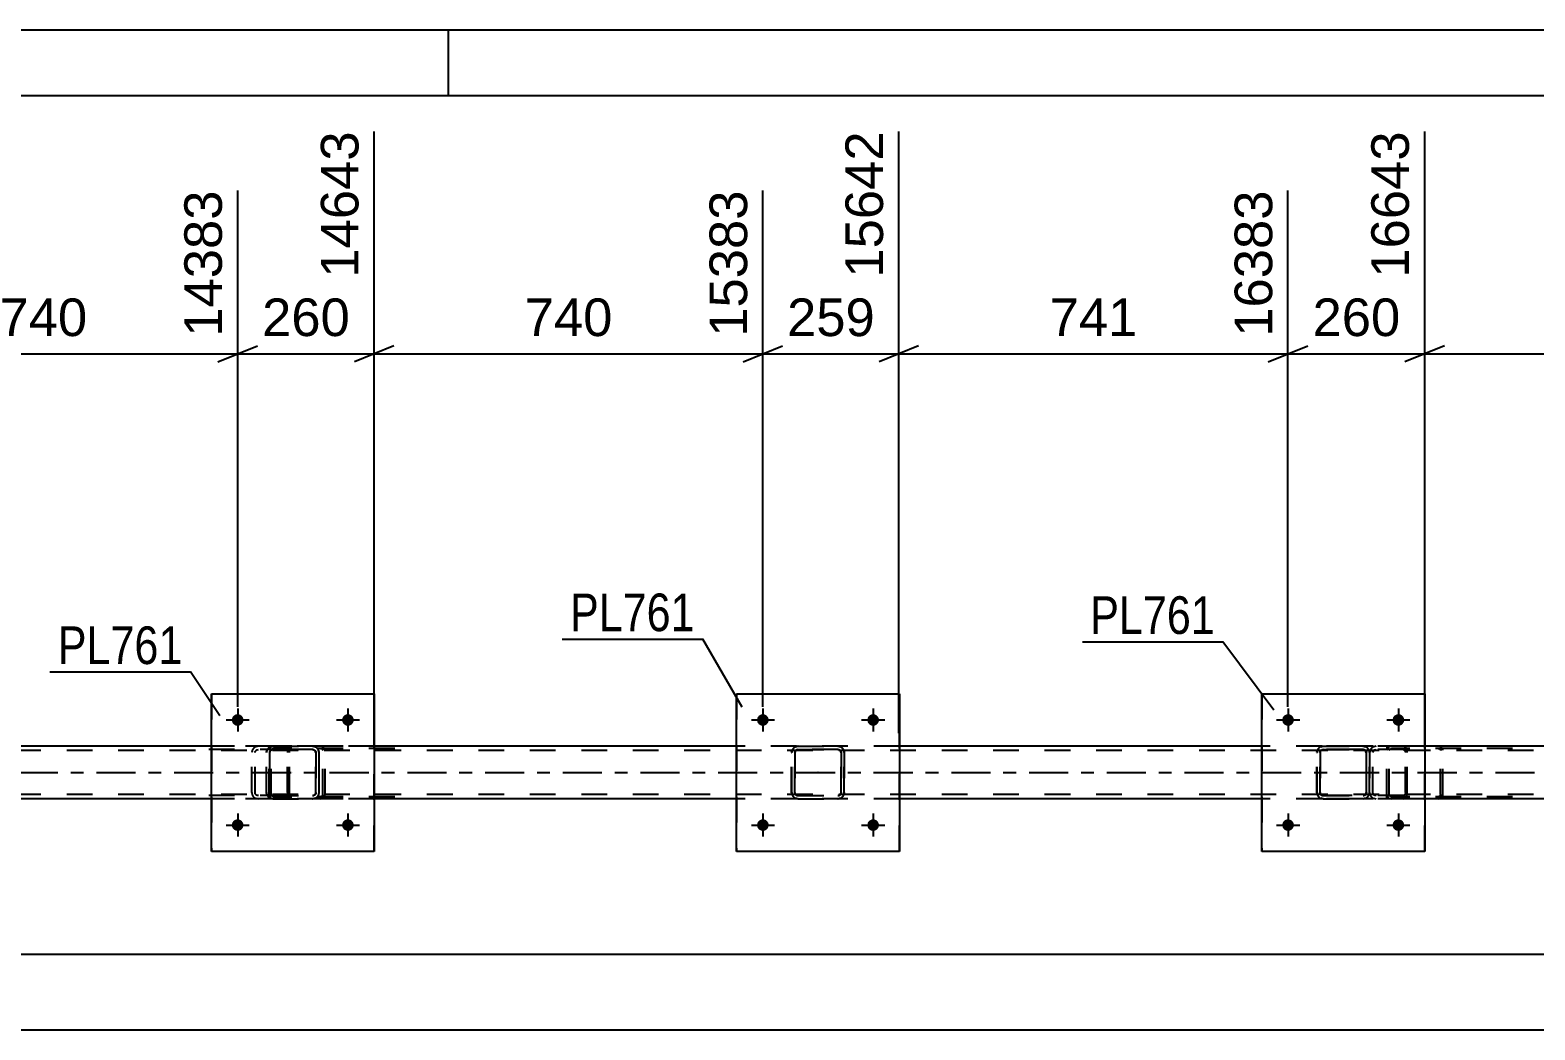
# Model space of a CAD drawing. Header units: millimetres. Extents: x 0 to 841, y 0 to 594.
# Drawn here: x 599.1 to 713.7, y 517.9 to 594 of the extents above; entities that cross this region are included whole.
import ezdxf

# ---------------------------------------------------------------- set-up
doc = ezdxf.new("R2010")
doc.units = ezdxf.units.MM
doc.linetypes.add('DXK_LINE_DOT2', pattern=[3.9198, 1.9599, -1.9599])
doc.linetypes.add('DXK_LINE_DOT3', pattern=[5.9187, 2.979, -0.9799, 0.9799, -0.9799])
doc.styles.add('Arial', font='ARIAL.TTF', dxfattribs={"height": 0.2})
doc.styles.add('Arial Narrow', font='ARIALN.TTF', dxfattribs={"height": 0.2})

# ---------------------------------------------------------------- blocks, each defined once
blk = doc.blocks.new('Unknown-814761036-1137')
at = {"color": 5, "linetype": 'Continuous'}
for p, q in [((841, 594), (0, 594)), ((631, 589), (631, 594)), ((836, 589), (5, 589))]:
    blk.add_line(p, q, dxfattribs=at)
blk = doc.blocks.new('Bolt-814761036-1547 - 1274')
at = {"linetype": 'Continuous'}
for points in [[(694.51, 541.49), (694.52, 541.58), (694.54, 541.67), (694.59, 541.75), (694.65, 541.82), (694.73, 541.87), (694.81, 541.91), (694.9, 541.93), (694.99, 541.93), (695.08, 541.91), (695.17, 541.87), (695.24, 541.82), (695.3, 541.75), (695.35, 541.67), (695.38, 541.58), (695.39, 541.49), (695.38, 541.4), (695.35, 541.31), (695.3, 541.23), (695.24, 541.16), (695.17, 541.11), (695.08, 541.07), (694.99, 541.05), (694.9, 541.05), (694.81, 541.07), (694.73, 541.11), (694.65, 541.16), (694.59, 541.23), (694.54, 541.31), (694.52, 541.4)], [(702.91, 541.49), (702.92, 541.58), (702.94, 541.67), (702.99, 541.75), (703.05, 541.82), (703.13, 541.87), (703.21, 541.91), (703.3, 541.93), (703.39, 541.93), (703.48, 541.91), (703.57, 541.87), (703.64, 541.82), (703.7, 541.75), (703.75, 541.67), (703.78, 541.58), (703.79, 541.49), (703.78, 541.4), (703.75, 541.31), (703.7, 541.23), (703.64, 541.16), (703.57, 541.11), (703.48, 541.07), (703.39, 541.05), (703.3, 541.05), (703.21, 541.07), (703.13, 541.11), (703.05, 541.16), (702.99, 541.23), (702.94, 541.31), (702.92, 541.4)]]:
    blk.add_hatch(color=1, dxfattribs=at).paths.add_polyline_path(points)
at = {"color": 1, "linetype": 'Continuous'}
for p, q in [((694.95, 542.37), (694.95, 540.61)), ((703.35, 542.37), (703.35, 540.61)), ((694.07, 541.49), (695.83, 541.49)), ((702.47, 541.49), (704.23, 541.49))]:
    blk.add_line(p, q, dxfattribs=at)
blk = doc.blocks.new('Part-814761036-1307 - 1274')
at = {"color": 7, "linetype": 'DXK_LINE_DOT2'}
for p, q in [((702.5, 539.29), (702.48, 539.17)), ((702.48, 535.81), (702.48, 539.17)), ((702.65, 539.17), (702.66, 539.23)), ((702.65, 535.81), (702.65, 539.17)), ((702.66, 539.23), (702.7, 539.28)), ((702.82, 539.49), (702.69, 539.46)), ((702.7, 539.28), (702.75, 539.32)), ((702.75, 539.32), (702.82, 539.33)), ((712.05, 539.49), (702.82, 539.49)), ((712.05, 539.33), (702.82, 539.33)), ((706.52, 539.46), (706.39, 539.49)), ((706.39, 539.33), (706.46, 539.32)), ((706.46, 539.32), (706.48, 539.3)), ((706.48, 539.3), (706.51, 539.28)), ((706.51, 539.28), (706.55, 539.23)), ((706.55, 539.23), (706.56, 539.17)), ((706.56, 535.81), (706.56, 539.17)), ((706.73, 539.17), (706.71, 539.29)), ((706.73, 535.81), (706.73, 539.17)), ((702.48, 535.81), (702.5, 535.69)), ((702.66, 535.75), (702.65, 535.81)), ((702.7, 535.7), (702.66, 535.75)), ((702.69, 535.51), (702.82, 535.49)), ((702.75, 535.66), (702.7, 535.7)), ((702.82, 535.65), (702.75, 535.66)), ((712.05, 535.65), (702.82, 535.65)), ((712.05, 535.49), (702.82, 535.49)), ((706.46, 535.66), (706.39, 535.65)), ((706.39, 535.49), (706.52, 535.51)), ((706.51, 535.7), (706.46, 535.66)), ((706.55, 535.75), (706.51, 535.7)), ((706.56, 535.81), (706.55, 535.75)), ((706.71, 535.69), (706.73, 535.81))]:
    blk.add_line(p, q, dxfattribs=at)
for centre, start, end in [((702.8, 539.15), 110.7583, 155.68), ((706.41, 539.15), 24.32, 69.2417), ((702.8, 535.82), 204.32, 249.2417), ((706.41, 535.82), 290.7583, 335.68)]:
    blk.add_arc(centre, 0.331, start, end, dxfattribs=at)
blk = doc.blocks.new('Part-814761036-1306 - 1274')
at = {"color": 7, "linetype": 'DXK_LINE_DOT2'}
for p, q in [((760.68, 539.17), (83.35, 539.17)), ((625.35, 539.49), (612.95, 539.49)), ((665.35, 539.49), (652.95, 539.49)), ((705.35, 539.49), (692.95, 539.49)), ((760.68, 535.81), (83.35, 535.81)), ((625.35, 535.49), (612.95, 535.49)), ((665.35, 535.49), (652.95, 535.49)), ((705.35, 535.49), (692.95, 535.49))]:
    blk.add_line(p, q, dxfattribs=at)
at = {"color": 2, "linetype": 'Continuous'}
for p, q in [((612.95, 539.49), (585.35, 539.49)), ((652.95, 539.49), (625.35, 539.49)), ((692.95, 539.49), (665.35, 539.49)), ((732.95, 539.49), (705.35, 539.49)), ((612.95, 535.49), (585.35, 535.49)), ((652.95, 535.49), (625.35, 535.49)), ((692.95, 535.49), (665.35, 535.49)), ((732.95, 535.49), (705.35, 535.49))]:
    blk.add_line(p, q, dxfattribs=at)
at = {"color": 7, "linetype": 'DXK_LINE_DOT3'}
blk.add_line((83.35, 537.49), (760.68, 537.49), dxfattribs=at)
blk = doc.blocks.new('Part-814761036-1369 - 1274')
at = {"color": 7, "linetype": 'DXK_LINE_DOT2'}
for p, q in [((617.37, 539.29), (617.34, 539.17)), ((617.34, 535.81), (617.34, 539.17)), ((617.51, 539.17), (617.53, 539.23)), ((617.51, 535.81), (617.51, 539.17)), ((617.53, 539.23), (617.56, 539.28)), ((617.68, 539.49), (617.55, 539.46)), ((617.56, 539.28), (617.62, 539.32)), ((617.62, 539.32), (617.68, 539.33)), ((626.91, 539.49), (617.68, 539.49)), ((626.91, 539.33), (617.68, 539.33)), ((621.39, 539.46), (621.26, 539.49)), ((621.26, 539.33), (621.32, 539.32)), ((621.32, 539.32), (621.38, 539.28)), ((621.38, 539.28), (621.42, 539.23)), ((621.42, 539.23), (621.43, 539.17)), ((621.43, 535.81), (621.43, 539.17)), ((621.6, 539.17), (621.57, 539.29)), ((621.6, 535.81), (621.6, 539.17)), ((617.34, 535.81), (617.37, 535.69)), ((617.53, 535.75), (617.51, 535.81)), ((617.56, 535.7), (617.53, 535.75)), ((617.55, 535.51), (617.68, 535.49)), ((617.62, 535.66), (617.56, 535.7)), ((617.68, 535.65), (617.62, 535.66)), ((626.91, 535.65), (617.68, 535.65)), ((626.91, 535.49), (617.68, 535.49)), ((621.32, 535.66), (621.26, 535.65)), ((621.26, 535.49), (621.39, 535.51)), ((621.38, 535.7), (621.32, 535.66)), ((621.42, 535.75), (621.38, 535.7)), ((621.43, 535.81), (621.42, 535.75)), ((621.57, 535.69), (621.6, 535.81))]:
    blk.add_line(p, q, dxfattribs=at)
for centre, start, end in [((617.67, 539.15), 110.7583, 155.68), ((621.27, 539.15), 24.32, 69.2417), ((617.67, 535.82), 204.32, 249.2417), ((621.27, 535.82), 290.7583, 335.68)]:
    blk.add_arc(centre, 0.331, start, end, dxfattribs=at)
blk = doc.blocks.new('Part-814761036-1374 - 1274')
at = {"color": 7, "linetype": 'DXK_LINE_DOT2'}
for p, q in [((703.75, 539.49), (696.82, 539.49)), ((703.75, 539.25), (696.82, 539.25)), ((701.19, 539.14), (701.16, 539.01)), ((701.16, 535.97), (701.16, 539.01)), ((701.2, 539.19), (701.19, 539.14)), ((701.41, 539.01), (701.43, 539.1)), ((701.41, 535.97), (701.41, 539.01)), ((701.43, 539.1), (701.48, 539.18)), ((701.66, 539.49), (701.47, 539.45)), ((701.48, 539.18), (701.56, 539.23)), ((701.56, 539.23), (701.66, 539.25)), ((702.48, 539.49), (702.48, 539.25)), ((703.86, 539.45), (703.75, 539.49)), ((703.75, 539.25), (703.8, 539.23)), ((703.8, 539.23), (703.85, 539.18)), ((703.85, 539.18), (703.88, 539.1)), ((703.94, 539.35), (703.86, 539.45)), ((703.88, 539.1), (703.89, 539.01)), ((703.89, 535.97), (703.89, 539.01)), ((704, 539.19), (703.94, 539.35)), ((704.02, 539.01), (704, 539.19)), ((704.02, 535.97), (704.02, 539.01)), ((703.75, 535.73), (696.82, 535.73)), ((703.75, 535.49), (696.82, 535.49)), ((701.16, 535.97), (701.2, 535.78)), ((701.43, 535.88), (701.41, 535.97)), ((701.48, 535.8), (701.43, 535.88)), ((701.47, 535.53), (701.66, 535.49)), ((701.56, 535.75), (701.48, 535.8)), ((701.66, 535.73), (701.56, 535.75)), ((702.48, 535.49), (702.48, 535.73)), ((703.8, 535.75), (703.75, 535.73)), ((703.75, 535.49), (703.86, 535.53)), ((703.85, 535.8), (703.8, 535.75)), ((703.88, 535.88), (703.85, 535.8)), ((703.86, 535.53), (703.94, 535.63)), ((703.89, 535.97), (703.88, 535.88)), ((703.94, 535.63), (703.96, 535.66)), ((703.96, 535.66), (704, 535.78)), ((704, 535.78), (704.02, 535.97))]:
    blk.add_line(p, q, dxfattribs=at)
for centre, start, end in [((701.65, 538.99), 111.1941, 156.1506), ((701.65, 535.98), 203.8494, 248.8059)]:
    blk.add_arc(centre, 0.492, start, end, dxfattribs=at)
blk = doc.blocks.new('Part-814761036-1375 - 1274')
at = {"color": 7, "linetype": 'DXK_LINE_DOT2'}
for p, q in [((618.62, 539.49), (611.68, 539.49)), ((618.62, 539.25), (611.68, 539.25)), ((616.05, 539.14), (616.02, 539.01)), ((616.02, 535.97), (616.02, 539.01)), ((616.06, 539.19), (616.05, 539.14)), ((616.28, 539.01), (616.29, 539.1)), ((616.28, 535.97), (616.28, 539.01)), ((616.29, 539.1), (616.35, 539.18)), ((616.53, 539.49), (616.33, 539.45)), ((616.35, 539.18), (616.43, 539.23)), ((616.43, 539.23), (616.53, 539.25)), ((617.34, 539.49), (617.34, 539.25)), ((618.72, 539.45), (618.62, 539.49)), ((618.62, 539.25), (618.67, 539.23)), ((618.67, 539.23), (618.71, 539.18)), ((618.71, 539.18), (618.74, 539.1)), ((618.81, 539.35), (618.72, 539.45)), ((618.74, 539.1), (618.75, 539.01)), ((618.75, 535.97), (618.75, 539.01)), ((618.87, 539.19), (618.81, 539.35)), ((618.89, 539.01), (618.87, 539.19)), ((618.89, 535.97), (618.89, 539.01)), ((618.62, 535.73), (611.68, 535.73)), ((618.62, 535.49), (611.68, 535.49)), ((616.02, 535.97), (616.06, 535.78)), ((616.29, 535.88), (616.28, 535.97)), ((616.35, 535.8), (616.29, 535.88)), ((616.33, 535.53), (616.53, 535.49)), ((616.43, 535.75), (616.35, 535.8)), ((616.53, 535.73), (616.43, 535.75)), ((617.34, 535.49), (617.34, 535.73)), ((618.67, 535.75), (618.62, 535.73)), ((618.62, 535.49), (618.72, 535.53)), ((618.71, 535.8), (618.67, 535.75)), ((618.74, 535.88), (618.71, 535.8)), ((618.72, 535.53), (618.81, 535.63)), ((618.75, 535.97), (618.74, 535.88)), ((618.81, 535.63), (618.82, 535.66)), ((618.82, 535.66), (618.87, 535.78)), ((618.87, 535.78), (618.89, 535.97))]:
    blk.add_line(p, q, dxfattribs=at)
for centre, start, end in [((616.51, 538.99), 111.1941, 156.1506), ((616.51, 535.98), 203.8494, 248.8059)]:
    blk.add_arc(centre, 0.492, start, end, dxfattribs=at)
blk = doc.blocks.new('Part-814761036-1393 - 1274')
at = {"color": 2, "linetype": 'Continuous'}
for p, q in [((692.95, 531.49), (692.95, 543.49)), ((692.95, 543.49), (692.95, 543.49)), ((692.95, 543.49), (705.35, 543.49)), ((705.35, 543.49), (705.35, 531.49)), ((692.95, 531.49), (692.95, 531.49)), ((705.35, 531.49), (692.95, 531.49))]:
    blk.add_line(p, q, dxfattribs=at)
at = {"color": 7, "linetype": 'DXK_LINE_DOT2'}
for p, q in [((692.95, 543.49), (692.95, 531.49)), ((692.95, 543.49), (692.95, 543.49)), ((705.35, 531.49), (705.35, 543.49)), ((692.95, 531.49), (692.95, 531.49))]:
    blk.add_line(p, q, dxfattribs=at)
blk = doc.blocks.new('Part-814761036-1394 - 1274')
at = {"color": 7, "linetype": 'DXK_LINE_DOT2'}
for p, q in [((697.14, 539.01), (697.18, 539.19)), ((697.14, 539.01), (697.15, 539.01)), ((697.14, 535.97), (697.14, 539.01)), ((697.18, 539.19), (697.15, 539.01)), ((697.15, 535.97), (697.15, 539.01)), ((697.4, 539.1), (697.38, 539.01)), ((697.39, 539.01), (697.38, 539.01)), ((697.38, 539.01), (697.38, 535.97)), ((697.39, 539.01), (697.4, 539.1)), ((697.39, 535.97), (697.39, 539.01)), ((697.4, 539.1), (697.46, 539.18)), ((697.45, 539.18), (697.4, 539.1)), ((697.44, 539.45), (697.62, 539.49)), ((697.63, 539.49), (697.44, 539.45)), ((697.53, 539.23), (697.45, 539.18)), ((697.46, 539.18), (697.53, 539.23)), ((697.53, 539.23), (697.63, 539.25)), ((697.62, 539.25), (697.53, 539.23)), ((697.63, 539.49), (697.62, 539.49)), ((697.62, 539.49), (700.66, 539.49)), ((697.62, 539.25), (697.63, 539.25)), ((700.66, 539.25), (697.62, 539.25)), ((697.63, 539.49), (700.67, 539.49)), ((697.63, 539.25), (700.67, 539.25)), ((700.66, 539.49), (700.67, 539.49)), ((700.66, 539.49), (700.85, 539.45)), ((700.67, 539.25), (700.66, 539.25)), ((700.75, 539.23), (700.66, 539.25)), ((700.85, 539.45), (700.67, 539.49)), ((700.67, 539.25), (700.76, 539.23)), ((700.75, 539.23), (700.76, 539.23)), ((700.83, 539.18), (700.75, 539.23)), ((700.76, 539.23), (700.84, 539.18)), ((700.88, 539.1), (700.83, 539.18)), ((700.84, 539.18), (700.89, 539.1)), ((700.9, 539.01), (700.88, 539.1)), ((700.89, 539.1), (700.91, 539.01)), ((700.91, 539.01), (700.9, 539.01)), ((700.9, 539.01), (700.9, 535.97)), ((700.91, 535.97), (700.91, 539.01)), ((701.1, 539.19), (701.14, 539.01)), ((701.15, 539.01), (701.11, 539.19)), ((701.15, 539.01), (701.14, 539.01)), ((701.14, 539.01), (701.14, 535.97)), ((701.15, 535.97), (701.15, 539.01)), ((697.15, 535.97), (697.14, 535.97)), ((697.18, 535.78), (697.14, 535.97)), ((697.15, 535.97), (697.18, 535.78)), ((697.38, 535.97), (697.39, 535.97)), ((697.38, 535.97), (697.4, 535.88)), ((697.4, 535.88), (697.39, 535.97)), ((697.46, 535.8), (697.4, 535.88)), ((697.4, 535.88), (697.45, 535.8)), ((697.44, 535.53), (697.44, 535.52)), ((697.62, 535.49), (697.44, 535.53)), ((697.44, 535.52), (697.63, 535.49)), ((697.45, 535.8), (697.53, 535.75)), ((697.53, 535.75), (697.46, 535.8)), ((697.63, 535.73), (697.53, 535.75)), ((697.53, 535.75), (697.62, 535.73)), ((697.63, 535.73), (697.62, 535.73)), ((697.62, 535.73), (700.66, 535.73)), ((697.63, 535.49), (697.62, 535.49)), ((697.62, 535.49), (700.66, 535.49)), ((697.63, 535.73), (700.67, 535.73)), ((697.63, 535.49), (700.67, 535.49)), ((700.66, 535.73), (700.75, 535.75)), ((700.66, 535.73), (700.67, 535.73)), ((700.85, 535.53), (700.66, 535.49)), ((700.66, 535.49), (700.67, 535.49)), ((700.76, 535.75), (700.67, 535.73)), ((700.67, 535.49), (700.85, 535.52)), ((700.75, 535.75), (700.83, 535.8)), ((700.84, 535.8), (700.76, 535.75)), ((700.83, 535.8), (700.88, 535.88)), ((700.89, 535.88), (700.84, 535.8)), ((700.88, 535.88), (700.9, 535.97)), ((700.91, 535.97), (700.89, 535.88)), ((700.9, 535.97), (700.91, 535.97)), ((701.14, 535.97), (701.1, 535.78)), ((701.11, 535.78), (701.15, 535.97)), ((701.14, 535.97), (701.15, 535.97))]:
    blk.add_line(p, q, dxfattribs=at)
at = {"color": 7, "linetype": 'DXK_LINE_DOT3'}
blk.add_line((699.15, 537.49), (699.14, 537.49), dxfattribs=at)
at = {"color": 7, "linetype": 'DXK_LINE_DOT2'}
for centre, start, end in [((697.62, 539.01), 112.5, 157.5), ((697.63, 539.01), 112.5, 157.5), ((700.66, 539.01), 22.5, 67.5), ((700.67, 539.01), 22.5, 67.5), ((697.62, 535.97), 202.5, 247.5), ((697.63, 535.97), 202.5, 247.5), ((700.66, 535.97), 292.5, 337.5), ((700.67, 535.97), 292.5, 337.5)]:
    blk.add_arc(centre, 0.48, start, end, dxfattribs=at)
blk = doc.blocks.new('Part-814761036-1399 - 1274')
at = {"color": 2, "linetype": 'Continuous'}
for p, q in [((652.95, 531.49), (652.95, 543.49)), ((652.95, 543.49), (652.95, 543.49)), ((652.95, 543.49), (665.35, 543.49)), ((665.35, 543.49), (665.35, 531.49)), ((652.95, 531.49), (652.95, 531.49)), ((665.35, 531.49), (652.95, 531.49))]:
    blk.add_line(p, q, dxfattribs=at)
at = {"color": 7, "linetype": 'DXK_LINE_DOT2'}
for p, q in [((652.95, 543.49), (652.95, 531.49)), ((652.95, 543.49), (652.95, 543.49)), ((665.35, 531.49), (665.35, 543.49)), ((652.95, 531.49), (652.95, 531.49))]:
    blk.add_line(p, q, dxfattribs=at)
blk = doc.blocks.new('Part-814761036-1400 - 1274')
at = {"color": 7, "linetype": 'DXK_LINE_DOT2'}
for p, q in [((657.14, 539.01), (657.18, 539.19)), ((657.14, 539.01), (657.15, 539.01)), ((657.14, 535.97), (657.14, 539.01)), ((657.18, 539.19), (657.15, 539.01)), ((657.15, 535.97), (657.15, 539.01)), ((657.4, 539.1), (657.38, 539.01)), ((657.39, 539.01), (657.38, 539.01)), ((657.38, 539.01), (657.38, 535.97)), ((657.39, 539.01), (657.4, 539.1)), ((657.39, 535.97), (657.39, 539.01)), ((657.4, 539.1), (657.46, 539.18)), ((657.45, 539.18), (657.4, 539.1)), ((657.44, 539.45), (657.62, 539.49)), ((657.63, 539.49), (657.44, 539.45)), ((657.53, 539.23), (657.45, 539.18)), ((657.46, 539.18), (657.53, 539.23)), ((657.53, 539.23), (657.63, 539.25)), ((657.62, 539.25), (657.53, 539.23)), ((657.63, 539.49), (657.62, 539.49)), ((657.62, 539.49), (660.66, 539.49)), ((657.62, 539.25), (657.63, 539.25)), ((660.66, 539.25), (657.62, 539.25)), ((657.63, 539.49), (660.67, 539.49)), ((657.63, 539.25), (660.67, 539.25)), ((660.66, 539.49), (660.67, 539.49)), ((660.66, 539.49), (660.85, 539.45)), ((660.67, 539.25), (660.66, 539.25)), ((660.75, 539.23), (660.66, 539.25)), ((660.85, 539.45), (660.67, 539.49)), ((660.67, 539.25), (660.76, 539.23)), ((660.75, 539.23), (660.76, 539.23)), ((660.83, 539.18), (660.75, 539.23)), ((660.76, 539.23), (660.84, 539.18)), ((660.88, 539.1), (660.83, 539.18)), ((660.84, 539.18), (660.89, 539.1)), ((660.9, 539.01), (660.88, 539.1)), ((660.89, 539.1), (660.91, 539.01)), ((660.91, 539.01), (660.9, 539.01)), ((660.9, 539.01), (660.9, 535.97)), ((660.91, 535.97), (660.91, 539.01)), ((661.11, 539.19), (661.14, 539.01)), ((661.15, 539.01), (661.11, 539.19)), ((661.15, 539.01), (661.14, 539.01)), ((661.14, 539.01), (661.14, 535.97)), ((661.15, 535.97), (661.15, 539.01)), ((657.15, 535.97), (657.14, 535.97)), ((657.18, 535.78), (657.14, 535.97)), ((657.15, 535.97), (657.18, 535.78)), ((657.38, 535.97), (657.39, 535.97)), ((657.38, 535.97), (657.4, 535.88)), ((657.4, 535.88), (657.39, 535.97)), ((657.46, 535.8), (657.4, 535.88)), ((657.4, 535.88), (657.45, 535.8)), ((657.44, 535.53), (657.44, 535.52)), ((657.62, 535.49), (657.44, 535.53)), ((657.44, 535.52), (657.63, 535.49)), ((657.45, 535.8), (657.53, 535.75)), ((657.53, 535.75), (657.46, 535.8)), ((657.63, 535.73), (657.53, 535.75)), ((657.53, 535.75), (657.62, 535.73)), ((657.63, 535.73), (657.62, 535.73)), ((657.62, 535.73), (660.66, 535.73)), ((657.63, 535.49), (657.62, 535.49)), ((657.62, 535.49), (660.66, 535.49)), ((657.63, 535.73), (660.67, 535.73)), ((657.63, 535.49), (660.67, 535.49)), ((660.66, 535.73), (660.75, 535.75)), ((660.66, 535.73), (660.67, 535.73)), ((660.85, 535.53), (660.66, 535.49)), ((660.66, 535.49), (660.67, 535.49)), ((660.76, 535.75), (660.67, 535.73)), ((660.67, 535.49), (660.85, 535.52)), ((660.75, 535.75), (660.83, 535.8)), ((660.84, 535.8), (660.76, 535.75)), ((660.83, 535.8), (660.88, 535.88)), ((660.89, 535.88), (660.84, 535.8)), ((660.88, 535.88), (660.9, 535.97)), ((660.91, 535.97), (660.89, 535.88)), ((660.9, 535.97), (660.91, 535.97)), ((661.14, 535.97), (661.11, 535.78)), ((661.11, 535.78), (661.15, 535.97)), ((661.14, 535.97), (661.15, 535.97))]:
    blk.add_line(p, q, dxfattribs=at)
at = {"color": 7, "linetype": 'DXK_LINE_DOT3'}
blk.add_line((659.15, 537.49), (659.14, 537.49), dxfattribs=at)
at = {"color": 7, "linetype": 'DXK_LINE_DOT2'}
for centre, start, end in [((657.62, 539.01), 112.5, 157.5), ((657.63, 539.01), 112.5, 157.5), ((660.66, 539.01), 22.5, 67.5), ((660.67, 539.01), 22.5, 67.5), ((657.62, 535.97), 202.5, 247.5), ((657.63, 535.97), 202.5, 247.5), ((660.66, 535.97), 292.5, 337.5), ((660.67, 535.97), 292.5, 337.5)]:
    blk.add_arc(centre, 0.48, start, end, dxfattribs=at)
blk = doc.blocks.new('Part-814761036-1405 - 1274')
at = {"color": 2, "linetype": 'Continuous'}
for p, q in [((612.95, 531.49), (612.95, 543.49)), ((612.95, 543.49), (612.95, 543.49)), ((612.95, 543.49), (625.35, 543.49)), ((625.35, 543.49), (625.35, 531.49)), ((612.95, 531.49), (612.95, 531.49)), ((625.35, 531.49), (612.95, 531.49))]:
    blk.add_line(p, q, dxfattribs=at)
at = {"color": 7, "linetype": 'DXK_LINE_DOT2'}
for p, q in [((612.95, 543.49), (612.95, 531.49)), ((612.95, 543.49), (612.95, 543.49)), ((625.35, 531.49), (625.35, 543.49)), ((612.95, 531.49), (612.95, 531.49))]:
    blk.add_line(p, q, dxfattribs=at)
blk = doc.blocks.new('Bolt-814761036-1549 - 1274')
at = {"linetype": 'Continuous'}
for points in [[(654.51, 541.49), (654.52, 541.58), (654.54, 541.67), (654.59, 541.75), (654.65, 541.82), (654.73, 541.87), (654.81, 541.91), (654.9, 541.93), (654.99, 541.93), (655.08, 541.91), (655.17, 541.87), (655.24, 541.82), (655.3, 541.75), (655.35, 541.67), (655.38, 541.58), (655.39, 541.49), (655.38, 541.4), (655.35, 541.31), (655.3, 541.23), (655.24, 541.16), (655.17, 541.11), (655.08, 541.07), (654.99, 541.05), (654.9, 541.05), (654.81, 541.07), (654.73, 541.11), (654.65, 541.16), (654.59, 541.23), (654.54, 541.31), (654.52, 541.4)], [(662.91, 541.49), (662.92, 541.58), (662.94, 541.67), (662.99, 541.75), (663.05, 541.82), (663.13, 541.87), (663.21, 541.91), (663.3, 541.93), (663.39, 541.93), (663.48, 541.91), (663.57, 541.87), (663.64, 541.82), (663.7, 541.75), (663.75, 541.67), (663.78, 541.58), (663.79, 541.49), (663.78, 541.4), (663.75, 541.31), (663.7, 541.23), (663.64, 541.16), (663.57, 541.11), (663.48, 541.07), (663.39, 541.05), (663.3, 541.05), (663.21, 541.07), (663.13, 541.11), (663.05, 541.16), (662.99, 541.23), (662.94, 541.31), (662.92, 541.4)]]:
    blk.add_hatch(color=1, dxfattribs=at).paths.add_polyline_path(points)
at = {"color": 1, "linetype": 'Continuous'}
for p, q in [((654.95, 542.37), (654.95, 540.61)), ((663.35, 542.37), (663.35, 540.61)), ((654.07, 541.49), (655.83, 541.49)), ((662.47, 541.49), (664.23, 541.49))]:
    blk.add_line(p, q, dxfattribs=at)
blk = doc.blocks.new('Part-814761036-1479 - 1274')
at = {"color": 7, "linetype": 'DXK_LINE_DOT2'}
for p, q in [((617.14, 539.01), (617.18, 539.19)), ((617.14, 539.01), (617.15, 539.01)), ((617.14, 535.97), (617.14, 539.01)), ((617.18, 539.19), (617.15, 539.01)), ((617.15, 535.97), (617.15, 539.01)), ((617.4, 539.1), (617.38, 539.01)), ((617.39, 539.01), (617.38, 539.01)), ((617.38, 539.01), (617.38, 535.97)), ((617.39, 539.01), (617.4, 539.1)), ((617.39, 535.97), (617.39, 539.01)), ((617.4, 539.1), (617.46, 539.18)), ((617.45, 539.18), (617.4, 539.1)), ((617.44, 539.45), (617.62, 539.49)), ((617.63, 539.49), (617.44, 539.45)), ((617.53, 539.23), (617.45, 539.18)), ((617.46, 539.18), (617.53, 539.23)), ((617.53, 539.23), (617.63, 539.25)), ((617.62, 539.25), (617.53, 539.23)), ((617.63, 539.49), (617.62, 539.49)), ((617.62, 539.49), (620.66, 539.49)), ((617.62, 539.25), (617.63, 539.25)), ((620.66, 539.25), (617.62, 539.25)), ((617.63, 539.49), (620.67, 539.49)), ((617.63, 539.25), (620.67, 539.25)), ((620.66, 539.49), (620.67, 539.49)), ((620.66, 539.49), (620.85, 539.45)), ((620.67, 539.25), (620.66, 539.25)), ((620.75, 539.23), (620.66, 539.25)), ((620.85, 539.45), (620.67, 539.49)), ((620.67, 539.25), (620.76, 539.23)), ((620.75, 539.23), (620.76, 539.23)), ((620.83, 539.18), (620.75, 539.23)), ((620.76, 539.23), (620.84, 539.18)), ((620.88, 539.1), (620.83, 539.18)), ((620.84, 539.18), (620.89, 539.1)), ((620.9, 539.01), (620.88, 539.1)), ((620.89, 539.1), (620.91, 539.01)), ((620.91, 539.01), (620.9, 539.01)), ((620.9, 539.01), (620.9, 535.97)), ((620.91, 535.97), (620.91, 539.01)), ((621.11, 539.19), (621.14, 539.01)), ((621.15, 539.01), (621.11, 539.19)), ((621.15, 539.01), (621.14, 539.01)), ((621.14, 539.01), (621.14, 535.97)), ((621.15, 535.97), (621.15, 539.01)), ((617.15, 535.97), (617.14, 535.97)), ((617.18, 535.78), (617.14, 535.97)), ((617.15, 535.97), (617.18, 535.78)), ((617.38, 535.97), (617.39, 535.97)), ((617.38, 535.97), (617.4, 535.88)), ((617.4, 535.88), (617.39, 535.97)), ((617.46, 535.8), (617.4, 535.88)), ((617.4, 535.88), (617.45, 535.8)), ((617.44, 535.53), (617.44, 535.52)), ((617.62, 535.49), (617.44, 535.53)), ((617.44, 535.52), (617.63, 535.49)), ((617.45, 535.8), (617.53, 535.75)), ((617.53, 535.75), (617.46, 535.8)), ((617.63, 535.73), (617.53, 535.75)), ((617.53, 535.75), (617.62, 535.73)), ((617.63, 535.73), (617.62, 535.73)), ((617.62, 535.73), (620.66, 535.73)), ((617.63, 535.49), (617.62, 535.49)), ((617.62, 535.49), (620.66, 535.49)), ((617.63, 535.73), (620.67, 535.73)), ((617.63, 535.49), (620.67, 535.49)), ((620.66, 535.73), (620.75, 535.75)), ((620.66, 535.73), (620.67, 535.73)), ((620.85, 535.53), (620.66, 535.49)), ((620.66, 535.49), (620.67, 535.49)), ((620.76, 535.75), (620.67, 535.73)), ((620.67, 535.49), (620.85, 535.52)), ((620.75, 535.75), (620.83, 535.8)), ((620.84, 535.8), (620.76, 535.75)), ((620.83, 535.8), (620.88, 535.88)), ((620.89, 535.88), (620.84, 535.8)), ((620.88, 535.88), (620.9, 535.97)), ((620.91, 535.97), (620.89, 535.88)), ((620.9, 535.97), (620.91, 535.97)), ((621.14, 535.97), (621.11, 535.78)), ((621.11, 535.78), (621.15, 535.97)), ((621.14, 535.97), (621.15, 535.97))]:
    blk.add_line(p, q, dxfattribs=at)
at = {"color": 7, "linetype": 'DXK_LINE_DOT3'}
blk.add_line((619.15, 537.49), (619.14, 537.49), dxfattribs=at)
at = {"color": 7, "linetype": 'DXK_LINE_DOT2'}
for centre, start, end in [((617.62, 539.01), 112.5, 157.5), ((617.63, 539.01), 112.5, 157.5), ((620.66, 539.01), 22.5, 67.5), ((620.67, 539.01), 22.5, 67.5), ((617.62, 535.97), 202.5, 247.5), ((617.63, 535.97), 202.5, 247.5), ((620.66, 535.97), 292.5, 337.5), ((620.67, 535.97), 292.5, 337.5)]:
    blk.add_arc(centre, 0.48, start, end, dxfattribs=at)
blk = doc.blocks.new('Bolt-814761036-1548 - 1274')
at = {"linetype": 'Continuous'}
for points in [[(694.51, 533.49), (694.52, 533.58), (694.54, 533.67), (694.59, 533.75), (694.65, 533.82), (694.73, 533.87), (694.81, 533.91), (694.9, 533.93), (694.99, 533.93), (695.08, 533.91), (695.17, 533.87), (695.24, 533.82), (695.3, 533.75), (695.35, 533.67), (695.38, 533.58), (695.39, 533.49), (695.38, 533.4), (695.35, 533.31), (695.3, 533.23), (695.24, 533.16), (695.17, 533.11), (695.08, 533.07), (694.99, 533.05), (694.9, 533.05), (694.81, 533.07), (694.73, 533.11), (694.65, 533.16), (694.59, 533.23), (694.54, 533.31), (694.52, 533.4)], [(702.91, 533.49), (702.92, 533.58), (702.94, 533.67), (702.99, 533.75), (703.05, 533.82), (703.13, 533.87), (703.21, 533.91), (703.3, 533.93), (703.39, 533.93), (703.48, 533.91), (703.57, 533.87), (703.64, 533.82), (703.7, 533.75), (703.75, 533.67), (703.78, 533.58), (703.79, 533.49), (703.78, 533.4), (703.75, 533.31), (703.7, 533.23), (703.64, 533.16), (703.57, 533.11), (703.48, 533.07), (703.39, 533.05), (703.3, 533.05), (703.21, 533.07), (703.13, 533.11), (703.05, 533.16), (702.99, 533.23), (702.94, 533.31), (702.92, 533.4)]]:
    blk.add_hatch(color=1, dxfattribs=at).paths.add_polyline_path(points)
at = {"color": 1, "linetype": 'Continuous'}
for p, q in [((694.95, 534.37), (694.95, 532.61)), ((703.35, 534.37), (703.35, 532.61)), ((694.07, 533.49), (695.83, 533.49)), ((702.47, 533.49), (704.23, 533.49))]:
    blk.add_line(p, q, dxfattribs=at)
blk = doc.blocks.new('Bolt-814761036-1550 - 1274')
at = {"linetype": 'Continuous'}
for points in [[(654.51, 533.49), (654.52, 533.58), (654.54, 533.67), (654.59, 533.75), (654.65, 533.82), (654.73, 533.87), (654.81, 533.91), (654.9, 533.93), (654.99, 533.93), (655.08, 533.91), (655.17, 533.87), (655.24, 533.82), (655.3, 533.75), (655.35, 533.67), (655.38, 533.58), (655.39, 533.49), (655.38, 533.4), (655.35, 533.31), (655.3, 533.23), (655.24, 533.16), (655.17, 533.11), (655.08, 533.07), (654.99, 533.05), (654.9, 533.05), (654.81, 533.07), (654.73, 533.11), (654.65, 533.16), (654.59, 533.23), (654.54, 533.31), (654.52, 533.4)], [(662.91, 533.49), (662.92, 533.58), (662.94, 533.67), (662.99, 533.75), (663.05, 533.82), (663.13, 533.87), (663.21, 533.91), (663.3, 533.93), (663.39, 533.93), (663.48, 533.91), (663.57, 533.87), (663.64, 533.82), (663.7, 533.75), (663.75, 533.67), (663.78, 533.58), (663.79, 533.49), (663.78, 533.4), (663.75, 533.31), (663.7, 533.23), (663.64, 533.16), (663.57, 533.11), (663.48, 533.07), (663.39, 533.05), (663.3, 533.05), (663.21, 533.07), (663.13, 533.11), (663.05, 533.16), (662.99, 533.23), (662.94, 533.31), (662.92, 533.4)]]:
    blk.add_hatch(color=1, dxfattribs=at).paths.add_polyline_path(points)
at = {"color": 1, "linetype": 'Continuous'}
for p, q in [((654.95, 534.37), (654.95, 532.61)), ((663.35, 534.37), (663.35, 532.61)), ((654.07, 533.49), (655.83, 533.49)), ((662.47, 533.49), (664.23, 533.49))]:
    blk.add_line(p, q, dxfattribs=at)
blk = doc.blocks.new('Bolt-814761036-1551 - 1274')
at = {"linetype": 'Continuous'}
for points in [[(614.51, 541.49), (614.52, 541.58), (614.54, 541.67), (614.59, 541.75), (614.65, 541.82), (614.73, 541.87), (614.81, 541.91), (614.9, 541.93), (614.99, 541.93), (615.08, 541.91), (615.17, 541.87), (615.24, 541.82), (615.3, 541.75), (615.35, 541.67), (615.38, 541.58), (615.39, 541.49), (615.38, 541.4), (615.35, 541.31), (615.3, 541.23), (615.24, 541.16), (615.17, 541.11), (615.08, 541.07), (614.99, 541.05), (614.9, 541.05), (614.81, 541.07), (614.73, 541.11), (614.65, 541.16), (614.59, 541.23), (614.54, 541.31), (614.52, 541.4)], [(622.91, 541.49), (622.92, 541.58), (622.94, 541.67), (622.99, 541.75), (623.05, 541.82), (623.13, 541.87), (623.21, 541.91), (623.3, 541.93), (623.39, 541.93), (623.48, 541.91), (623.57, 541.87), (623.64, 541.82), (623.7, 541.75), (623.75, 541.67), (623.78, 541.58), (623.79, 541.49), (623.78, 541.4), (623.75, 541.31), (623.7, 541.23), (623.64, 541.16), (623.57, 541.11), (623.48, 541.07), (623.39, 541.05), (623.3, 541.05), (623.21, 541.07), (623.13, 541.11), (623.05, 541.16), (622.99, 541.23), (622.94, 541.31), (622.92, 541.4)]]:
    blk.add_hatch(color=1, dxfattribs=at).paths.add_polyline_path(points)
at = {"color": 1, "linetype": 'Continuous'}
for p, q in [((614.95, 542.37), (614.95, 540.61)), ((623.35, 542.37), (623.35, 540.61)), ((614.07, 541.49), (615.83, 541.49)), ((622.47, 541.49), (624.23, 541.49))]:
    blk.add_line(p, q, dxfattribs=at)
blk = doc.blocks.new('Bolt-814761036-1552 - 1274')
at = {"linetype": 'Continuous'}
for points in [[(614.51, 533.49), (614.52, 533.58), (614.54, 533.67), (614.59, 533.75), (614.65, 533.82), (614.73, 533.87), (614.81, 533.91), (614.9, 533.93), (614.99, 533.93), (615.08, 533.91), (615.17, 533.87), (615.24, 533.82), (615.3, 533.75), (615.35, 533.67), (615.38, 533.58), (615.39, 533.49), (615.38, 533.4), (615.35, 533.31), (615.3, 533.23), (615.24, 533.16), (615.17, 533.11), (615.08, 533.07), (614.99, 533.05), (614.9, 533.05), (614.81, 533.07), (614.73, 533.11), (614.65, 533.16), (614.59, 533.23), (614.54, 533.31), (614.52, 533.4)], [(622.91, 533.49), (622.92, 533.58), (622.94, 533.67), (622.99, 533.75), (623.05, 533.82), (623.13, 533.87), (623.21, 533.91), (623.3, 533.93), (623.39, 533.93), (623.48, 533.91), (623.57, 533.87), (623.64, 533.82), (623.7, 533.75), (623.75, 533.67), (623.78, 533.58), (623.79, 533.49), (623.78, 533.4), (623.75, 533.31), (623.7, 533.23), (623.64, 533.16), (623.57, 533.11), (623.48, 533.07), (623.39, 533.05), (623.3, 533.05), (623.21, 533.07), (623.13, 533.11), (623.05, 533.16), (622.99, 533.23), (622.94, 533.31), (622.92, 533.4)]]:
    blk.add_hatch(color=1, dxfattribs=at).paths.add_polyline_path(points)
at = {"color": 1, "linetype": 'Continuous'}
for p, q in [((614.95, 534.37), (614.95, 532.61)), ((623.35, 534.37), (623.35, 532.61)), ((614.07, 533.49), (615.83, 533.49)), ((622.47, 533.49), (624.23, 533.49))]:
    blk.add_line(p, q, dxfattribs=at)
blk = doc.blocks.new('StraightDimension-814761036-12301 - 1274')
at = {"color": 7, "linetype": 'Continuous'}
for p, q in [((705.35, 540.49), (705.35, 586.28)), ((694.94, 542.49), (694.94, 581.78)), ((693.44, 568.76), (696.44, 569.96)), ((706.85, 569.96), (703.85, 568.76)), ((694.94, 569.36), (705.35, 569.36))]:
    blk.add_line(p, q, dxfattribs=at)
at = {"color": 0}
blk.add_wipeout([(704.08, 570.11), (704.08, 574.31), (696.21, 574.31), (696.21, 570.11)], dxfattribs=at)
at = {"color": 3, "style": 'Arial'}
blk.add_text('260', height=2.865, dxfattribs=at).set_placement((696.81, 570.71))
at = {"color": 0, "linetype": 'Continuous'}
blk.add_wipeout([(704.75, 586.88), (700.55, 586.88), (700.55, 574.56), (704.75, 574.56)], dxfattribs=at)
at = {"color": 3, "linetype": 'Continuous', "style": 'Arial'}
blk.add_text('16643', height=2.865, rotation=90.0002, dxfattribs=at).set_placement((704.15, 575.16))
blk = doc.blocks.new('StraightDimension-814761036-1676 - 1274')
at = {"color": 7, "linetype": 'Continuous'}
blk.add_line((47.91, 523.67), (760.68, 523.67), dxfattribs=at)
blk = doc.blocks.new('StraightDimension-814761036-1697 - 1274')
at = {"color": 7, "linetype": 'Continuous'}
blk.add_line((47.27, 517.9), (761.32, 517.9), dxfattribs=at)
blk = doc.blocks.new('StraightDimension-814761036-12300 - 1274')
at = {"color": 7, "linetype": 'Continuous'}
for p, q in [((705.35, 540.49), (705.35, 586.28)), ((734.95, 542.49), (734.95, 581.78)), ((706.85, 569.96), (703.85, 568.76)), ((733.45, 568.76), (736.45, 569.96)), ((705.35, 569.36), (734.95, 569.36))]:
    blk.add_line(p, q, dxfattribs=at)
at = {"color": 0}
blk.add_wipeout([(724.08, 570.11), (724.08, 574.31), (716.21, 574.31), (716.21, 570.11)], dxfattribs=at)
at = {"color": 3, "style": 'Arial'}
blk.add_text('740', height=2.865, dxfattribs=at).set_placement((716.81, 570.71))
at = {"color": 0, "linetype": 'Continuous'}
blk.add_wipeout([(734.35, 582.38), (730.15, 582.38), (730.15, 570.06), (734.35, 570.06)], dxfattribs=at)
at = {"color": 3, "linetype": 'Continuous', "style": 'Arial'}
blk.add_text('17383', height=2.865, rotation=90.0002, dxfattribs=at).set_placement((733.75, 570.66))
blk = doc.blocks.new('StraightDimension-814761036-12302 - 1274')
at = {"color": 7, "linetype": 'Continuous'}
for p, q in [((665.3, 540.49), (665.3, 586.28)), ((694.94, 542.49), (694.94, 581.78)), ((666.8, 569.96), (663.8, 568.76)), ((693.44, 568.76), (696.44, 569.96)), ((665.3, 569.36), (694.94, 569.36))]:
    blk.add_line(p, q, dxfattribs=at)
at = {"color": 0}
blk.add_wipeout([(684.06, 570.11), (684.06, 574.31), (676.19, 574.31), (676.19, 570.11)], dxfattribs=at)
at = {"color": 3, "style": 'Arial'}
blk.add_text('741', height=2.865, dxfattribs=at).set_placement((676.79, 570.71))
at = {"color": 0, "linetype": 'Continuous'}
blk.add_wipeout([(694.34, 582.38), (690.14, 582.38), (690.14, 570.06), (694.34, 570.06)], dxfattribs=at)
at = {"color": 3, "linetype": 'Continuous', "style": 'Arial'}
blk.add_text('16383', height=2.865, rotation=90.0002, dxfattribs=at).set_placement((693.74, 570.66))
blk = doc.blocks.new('StraightDimension-814761036-12303 - 1274')
at = {"color": 7, "linetype": 'Continuous'}
for p, q in [((665.3, 540.49), (665.3, 586.28)), ((654.95, 542.49), (654.95, 581.78)), ((653.45, 568.76), (656.45, 569.96)), ((666.8, 569.96), (663.8, 568.76)), ((654.95, 569.36), (665.3, 569.36))]:
    blk.add_line(p, q, dxfattribs=at)
at = {"color": 0}
blk.add_wipeout([(664.06, 570.11), (664.06, 574.31), (656.19, 574.31), (656.19, 570.11)], dxfattribs=at)
at = {"color": 3, "style": 'Arial'}
blk.add_text('259', height=2.865, dxfattribs=at).set_placement((656.79, 570.71))
at = {"color": 0, "linetype": 'Continuous'}
blk.add_wipeout([(664.7, 586.88), (660.5, 586.88), (660.5, 574.56), (664.7, 574.56)], dxfattribs=at)
at = {"color": 3, "linetype": 'Continuous', "style": 'Arial'}
blk.add_text('15642', height=2.865, rotation=90.0002, dxfattribs=at).set_placement((664.1, 575.16))
blk = doc.blocks.new('StraightDimension-814761036-12304 - 1274')
at = {"color": 7, "linetype": 'Continuous'}
for p, q in [((625.35, 540.49), (625.35, 586.28)), ((654.95, 542.49), (654.95, 581.78)), ((626.85, 569.96), (623.85, 568.76)), ((653.45, 568.76), (656.45, 569.96)), ((625.35, 569.36), (654.95, 569.36))]:
    blk.add_line(p, q, dxfattribs=at)
at = {"color": 0}
blk.add_wipeout([(644.08, 570.11), (644.08, 574.31), (636.21, 574.31), (636.21, 570.11)], dxfattribs=at)
at = {"color": 3, "style": 'Arial'}
blk.add_text('740', height=2.865, dxfattribs=at).set_placement((636.81, 570.71))
at = {"color": 0, "linetype": 'Continuous'}
blk.add_wipeout([(654.35, 582.38), (650.15, 582.38), (650.15, 570.06), (654.35, 570.06)], dxfattribs=at)
at = {"color": 3, "linetype": 'Continuous', "style": 'Arial'}
blk.add_text('15383', height=2.865, rotation=90.0002, dxfattribs=at).set_placement((653.75, 570.66))
blk = doc.blocks.new('StraightDimension-814761036-12305 - 1274')
at = {"color": 7, "linetype": 'Continuous'}
for p, q in [((625.35, 540.49), (625.35, 586.28)), ((614.95, 542.49), (614.95, 581.78)), ((613.45, 568.76), (616.45, 569.96)), ((626.85, 569.96), (623.85, 568.76)), ((614.95, 569.36), (625.35, 569.36))]:
    blk.add_line(p, q, dxfattribs=at)
at = {"color": 0}
blk.add_wipeout([(624.08, 570.11), (624.08, 574.31), (616.21, 574.31), (616.21, 570.11)], dxfattribs=at)
at = {"color": 3, "style": 'Arial'}
blk.add_text('260', height=2.865, dxfattribs=at).set_placement((616.81, 570.71))
at = {"color": 0, "linetype": 'Continuous'}
blk.add_wipeout([(624.75, 586.88), (620.55, 586.88), (620.55, 574.56), (624.75, 574.56)], dxfattribs=at)
at = {"color": 3, "linetype": 'Continuous', "style": 'Arial'}
blk.add_text('14643', height=2.865, rotation=90.0002, dxfattribs=at).set_placement((624.15, 575.16))
blk = doc.blocks.new('StraightDimension-814761036-12306 - 1274')
at = {"color": 7, "linetype": 'Continuous'}
for p, q in [((585.35, 542.49), (585.35, 586.28)), ((614.95, 542.49), (614.95, 581.78)), ((586.85, 569.96), (583.85, 568.76)), ((613.45, 568.76), (616.45, 569.96)), ((585.35, 569.36), (614.95, 569.36))]:
    blk.add_line(p, q, dxfattribs=at)
at = {"color": 0}
blk.add_wipeout([(604.08, 570.11), (604.08, 574.31), (596.21, 574.31), (596.21, 570.11)], dxfattribs=at)
at = {"color": 3, "style": 'Arial'}
blk.add_text('740', height=2.865, dxfattribs=at).set_placement((596.81, 570.71))
at = {"color": 0, "linetype": 'Continuous'}
blk.add_wipeout([(614.35, 582.38), (610.15, 582.38), (610.15, 570.06), (614.35, 570.06)], dxfattribs=at)
at = {"color": 3, "linetype": 'Continuous', "style": 'Arial'}
blk.add_text('14383', height=2.865, rotation=90.0002, dxfattribs=at).set_placement((613.75, 570.66))
blk = doc.blocks.new('Mark-814761036-1389 - 1274')
at = {"color": 30, "linetype": 'Continuous'}
for p in [(679.28, 547.44), (693.86, 542.24)]:
    blk.add_line(p, (689.99, 547.44), dxfattribs=at)
at = {"color": 0}
blk.add_wipeout([(689.39, 548.04), (689.39, 551.04), (679.88, 551.04), (679.88, 548.04)], dxfattribs=at)
blk.add_wipeout([(689.39, 548.04), (689.39, 551.04), (679.88, 551.04), (679.88, 548.04)], dxfattribs=at)
at = {"color": 3, "style": 'Arial Narrow'}
blk.add_text('PL761', height=2.863, dxfattribs=at).set_placement((679.88, 548.04))
blk = doc.blocks.new('Mark-814761036-1395 - 1274')
at = {"color": 30, "linetype": 'Continuous'}
for p in [(639.66, 547.65), (653.37, 542.46)]:
    blk.add_line(p, (650.37, 547.65), dxfattribs=at)
at = {"color": 0}
blk.add_wipeout([(649.77, 548.25), (649.77, 551.25), (640.26, 551.25), (640.26, 548.25)], dxfattribs=at)
blk.add_wipeout([(649.77, 548.25), (649.77, 551.25), (640.26, 551.25), (640.26, 548.25)], dxfattribs=at)
at = {"color": 3, "style": 'Arial Narrow'}
blk.add_text('PL761', height=2.863, dxfattribs=at).set_placement((640.26, 548.25))
blk = doc.blocks.new('Mark-814761036-1401 - 1274')
at = {"color": 30, "linetype": 'Continuous'}
for p in [(600.65, 545.15), (613.6, 541.81)]:
    blk.add_line(p, (611.35, 545.15), dxfattribs=at)
at = {"color": 0}
blk.add_wipeout([(610.75, 545.75), (610.75, 548.75), (601.25, 548.75), (601.25, 545.75)], dxfattribs=at)
blk.add_wipeout([(610.75, 545.75), (610.75, 548.75), (601.25, 548.75), (601.25, 545.75)], dxfattribs=at)
at = {"color": 3, "style": 'Arial Narrow'}
blk.add_text('PL761', height=2.863, dxfattribs=at).set_placement((601.25, 545.75))

msp = doc.modelspace()

# ---------------------------------------------------------------- block references
for name in ['Unknown-814761036-1137', 'Part-814761036-1405 - 1274', 'Part-814761036-1399 - 1274', 'Part-814761036-1393 - 1274', 'Bolt-814761036-1551 - 1274', 'Bolt-814761036-1549 - 1274', 'Bolt-814761036-1547 - 1274', 'Part-814761036-1306 - 1274', 'Part-814761036-1375 - 1274', 'Part-814761036-1479 - 1274', 'Part-814761036-1369 - 1274', 'Part-814761036-1400 - 1274', 'Part-814761036-1374 - 1274', 'Part-814761036-1394 - 1274', 'Part-814761036-1307 - 1274', 'Bolt-814761036-1552 - 1274', 'Bolt-814761036-1550 - 1274', 'Bolt-814761036-1548 - 1274']:
    msp.add_blockref(name, (0, 0))

# ---------------------------------------------------------------- next in the draw order: block references
for name in ['StraightDimension-814761036-12301 - 1274', 'StraightDimension-814761036-1676 - 1274']:
    msp.add_blockref(name, (0, 0))

# ---------------------------------------------------------------- next in the draw order: block references
for name in ['StraightDimension-814761036-12302 - 1274', 'StraightDimension-814761036-12300 - 1274', 'StraightDimension-814761036-1697 - 1274']:
    msp.add_blockref(name, (0, 0))

# ---------------------------------------------------------------- next in the draw order: block references
for name in ['StraightDimension-814761036-12303 - 1274', 'Mark-814761036-1389 - 1274']:
    msp.add_blockref(name, (0, 0))

# ---------------------------------------------------------------- next in the draw order: block references
msp.add_blockref('StraightDimension-814761036-12304 - 1274', (0, 0))

# ---------------------------------------------------------------- next in the draw order: block references
for name in ['StraightDimension-814761036-12305 - 1274', 'Mark-814761036-1395 - 1274']:
    msp.add_blockref(name, (0, 0))

# ---------------------------------------------------------------- next in the draw order: block references
msp.add_blockref('StraightDimension-814761036-12306 - 1274', (0, 0))

# ---------------------------------------------------------------- next in the draw order: block references
msp.add_blockref('Mark-814761036-1401 - 1274', (0, 0))

doc.saveas('drawing.dxf')
